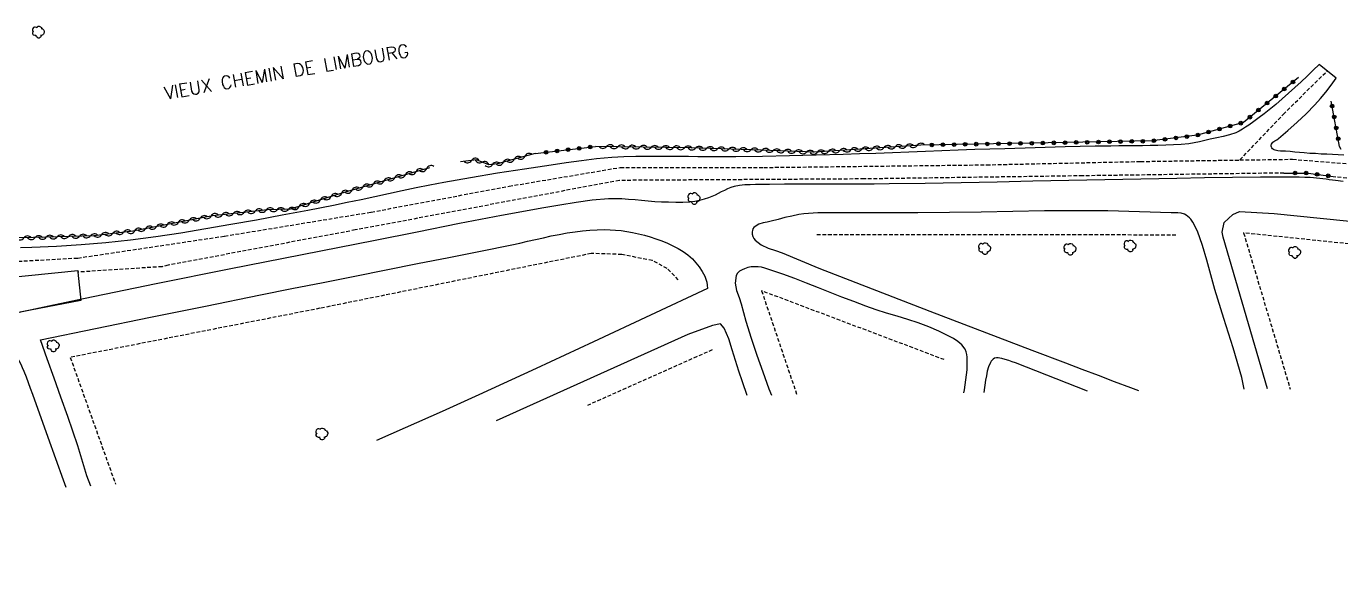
# Model space of a CAD drawing. Header units: millimetres. Extents: x 257000 to 258003, y 144043 to 145001.
# Drawn here: x 257244.1 to 257421.6, y 144290.2 to 144362.8 of the extents above; entities that cross this region are included whole.
import ezdxf
from ezdxf.enums import TextEntityAlignment as Align

# ---------------------------------------------------------------- set-up
doc = ezdxf.new("R2010")
doc.units = ezdxf.units.MM
doc.linetypes.add('DASHED', pattern=[0.75, 0.5, -0.25])
doc.layers.get('0').update_dxf_attribs({"linetype": 'CONTINUOUS'})
for name, color, linetype in [('W0001', 6, 'DASHED'), ('W0008', 7, 'CONTINUOUS'), ('W0017', 7, 'CONTINUOUS'), ('W0104', 1, 'CONTINUOUS'), ('W0112', 1, 'DASHED'), ('W0300', 7, 'CONTINUOUS'), ('W0310', 3, 'CONTINUOUS'), ('W0323', 7, 'CONTINUOUS'), ('W0989', 7, 'CONTINUOUS')]:
    doc.layers.add(name, color=color, linetype=linetype)
doc.styles.get("Standard").update_dxf_attribs({"font": 'romans.shx', "width": 0.85})

# ---------------------------------------------------------------- blocks, each defined once
blk = doc.blocks.new('T300')
for p, q in [((-0.8, 0.51), (-0.86, 0.34)), ((-0.86, 0.34), (-0.86, 0.17)), ((-0.86, 0.17), (-0.74, 0.06)), ((-0.69, 0.63), (-0.8, 0.51)), ((-0.8, -0.06), (-0.74, 0.06)), ((-0.74, 0.06), (-0.69, 0.11)), ((-0.57, 0.69), (-0.69, 0.63)), ((-0.46, 0.69), (-0.57, 0.69)), ((-0.29, 0.63), (-0.46, 0.69)), ((-0.29, 0.63), (-0.17, 0.74)), ((-0.23, 0.57), (-0.29, 0.63)), ((-0.17, 0.74), (-0.06, 0.8)), ((-0.06, 0.8), (0.06, 0.8)), ((0.06, 0.8), (0.23, 0.74)), ((0.23, 0.74), (0.34, 0.63)), ((0.34, 0.63), (0.4, 0.51)), ((0.46, 0.46), (0.34, 0.46)), ((0.4, 0.51), (0.4, 0.46)), ((0.57, 0.4), (0.46, 0.46)), ((0.57, 0.4), (0.69, 0.29)), ((0.69, 0.29), (0.74, 0.17)), ((0.74, 0.06), (0.69, -0.17)), ((0.74, 0.17), (0.74, 0.06)), ((-0.8, -0.17), (-0.8, -0.06)), ((-0.8, -0.23), (-0.8, -0.17)), ((-0.74, -0.34), (-0.8, -0.23)), ((-0.69, -0.4), (-0.74, -0.34)), ((-0.51, -0.46), (-0.69, -0.4)), ((-0.4, -0.46), (-0.51, -0.46)), ((-0.4, -0.46), (-0.34, -0.46)), ((-0.34, -0.46), (-0.34, -0.4)), ((-0.34, -0.51), (-0.34, -0.46)), ((-0.29, -0.63), (-0.34, -0.51)), ((-0.17, -0.74), (-0.29, -0.63)), ((-0.06, -0.8), (-0.17, -0.74)), ((0.06, -0.8), (-0.06, -0.8)), ((0.17, -0.74), (0.06, -0.8)), ((0.23, -0.69), (0.17, -0.74)), ((0.29, -0.46), (0.23, -0.46)), ((0.29, -0.63), (0.23, -0.69)), ((0.46, -0.4), (0.29, -0.46)), ((0.34, -0.51), (0.29, -0.63)), ((0.34, -0.51), (0.34, -0.46)), ((0.57, -0.34), (0.46, -0.4)), ((0.63, -0.29), (0.57, -0.34)), ((0.69, -0.17), (0.63, -0.29))]:
    blk.add_line(p, q)
blk = doc.blocks.new('t323o')
at = {"color": 0, "linetype": 'Continuous'}
for radius in [0.25, 0.15]:
    blk.add_circle((0, 0), radius, dxfattribs=at)
blk = doc.blocks.new('t310o')
at = {"color": 0, "linetype": 'Continuous'}
for centre, start, end in [((-0.5, 0.38), 216.8699, 323.1304), ((0.5, -0.37), 36.8699, 143.1303)]:
    blk.add_arc(centre, 0.625, start, end, dxfattribs=at)

msp = doc.modelspace()

# ---------------------------------------------------------------- linework, layer by layer
at = {"layer": 'W0001'}
for points in [[(257407.97, 144344.74), (257413.82, 144350.91), (257419.75, 144356.78)], [(257076.83, 144290.17), (257086.88, 144300.82), (257098.2, 144307.01), (257119.25, 144312.42), (257155.58, 144318.58), (257167.2, 144321.55), (257180.64, 144324.5), (257193.93, 144326.48), (257216.3, 144329.75), (257233.25, 144330.53), (257251.01, 144331.49), (257270.83, 144334.45), (257290.65, 144337.7), (257309.27, 144341.2), (257324.28, 144343.73), (257343.67, 144343.73), (257373.76, 144344.09), (257394.55, 144344.54), (257407.97, 144344.74)], [(257407.97, 144344.74), (257415.09, 144344.84), (257423.78, 144344.13), (257440.02, 144342.45), (257457.68, 144340.91), (257469.43, 144339.26), (257479.3, 144337.74), (257492.71, 144336.15), (257508.24, 144334.22), (257528.04, 144333.05)]]:
    msp.add_lwpolyline(points, dxfattribs=at)
at = {"layer": 'W0008'}
for points in [[(257418.68, 144357.66), (257417.88, 144356.87), (257417.06, 144356.09), (257416.24, 144355.31), (257415.4, 144354.55), (257414.54, 144353.77), (257413.68, 144353.01), (257412.8, 144352.26), (257411.91, 144351.52), (257411.24, 144350.99), (257410.55, 144350.47), (257409.86, 144349.96), (257409.15, 144349.47), (257408.73, 144349.19), (257408.3, 144348.9), (257407.86, 144348.64), (257407.4, 144348.42), (257406.56, 144348.12), (257405.7, 144347.9), (257404.83, 144347.72), (257403.97, 144347.54), (257403.24, 144347.37), (257402.52, 144347.2), (257401.79, 144347.06), (257401.05, 144346.94), (257400.02, 144346.84), (257398.98, 144346.78), (257397.94, 144346.75), (257396.9, 144346.72), (257395.84, 144346.69), (257394.79, 144346.67), (257393.73, 144346.65), (257392.67, 144346.64), (257391.61, 144346.64), (257390.55, 144346.63), (257389.49, 144346.62), (257388.43, 144346.6), (257384.36, 144346.5), (257380.29, 144346.39), (257376.22, 144346.27), (257372.15, 144346.14), (257369.93, 144346.07), (257367.7, 144345.99), (257365.48, 144345.9), (257363.25, 144345.81), (257361.03, 144345.73), (257358.8, 144345.64), (257356.58, 144345.56), (257354.36, 144345.49), (257350.74, 144345.39), (257347.12, 144345.3), (257343.5, 144345.23), (257339.88, 144345.18), (257338.6, 144345.17), (257337.32, 144345.17), (257336.04, 144345.17), (257334.76, 144345.18), (257333.48, 144345.19), (257332.2, 144345.2), (257330.92, 144345.2), (257329.64, 144345.19), (257328.01, 144345.19), (257326.38, 144345.19), (257324.75, 144345.16), (257323.12, 144345.08), (257321.07, 144344.89), (257319.03, 144344.64), (257316.99, 144344.35), (257314.96, 144344.06), (257311.32, 144343.52), (257307.68, 144342.96), (257304.05, 144342.35), (257300.43, 144341.71), (257298.56, 144341.35), (257296.69, 144340.97), (257294.83, 144340.58), (257292.97, 144340.18), (257291.12, 144339.77), (257289.26, 144339.37), (257287.4, 144338.98), (257285.53, 144338.6), (257282.08, 144337.93), (257278.62, 144337.26), (257275.16, 144336.62), (257271.69, 144336.01), (257268.31, 144335.44), (257264.92, 144334.87), (257261.53, 144334.35), (257258.12, 144333.91), (257254.8, 144333.56), (257251.47, 144333.28), (257248.14, 144333.06), (257244.8, 144332.91), (257243.27, 144332.88)], [(257420.95, 144355.78), (257418.68, 144357.66)], [(257422.02, 144345.39), (257421.25, 144345.43), (257420.48, 144345.48), (257419.71, 144345.51), (257418.94, 144345.55), (257418.17, 144345.6), (257417.4, 144345.64), (257416.63, 144345.7), (257416.01, 144345.75), (257415.38, 144345.81), (257414.76, 144345.87), (257414.13, 144345.92), (257413.79, 144345.94), (257413.43, 144345.94), (257413.07, 144345.97), (257412.73, 144346.06), (257412.6, 144346.11), (257412.48, 144346.18), (257412.37, 144346.26), (257412.29, 144346.37), (257412.23, 144346.49), (257412.19, 144346.62), (257412.19, 144346.76), (257412.22, 144346.89), (257412.4, 144347.15), (257412.66, 144347.34), (257412.94, 144347.48), (257413.17, 144347.64), (257414.44, 144348.73), (257415.69, 144349.84), (257416.91, 144350.99), (257418.08, 144352.19), (257418.85, 144353.05), (257419.58, 144353.93), (257420.28, 144354.84), (257420.95, 144355.78)]]:
    msp.add_lwpolyline(points, dxfattribs=at)
at = {"layer": 'W0017'}
for points in [[(257421.89, 144341.85), (257420.88, 144341.96), (257420.45, 144342.01), (257420.03, 144342.07), (257419.6, 144342.13), (257419.17, 144342.18), (257418.75, 144342.23), (257418.32, 144342.28), (257417.89, 144342.33), (257417.46, 144342.36), (257416.72, 144342.39), (257415.98, 144342.4), (257415.24, 144342.4), (257414.51, 144342.4), (257410.74, 144342.4), (257406.97, 144342.36), (257403.2, 144342.31), (257399.44, 144342.25), (257394.58, 144342.17), (257389.72, 144342.08), (257384.87, 144341.97), (257380.01, 144341.86), (257375.16, 144341.75), (257370.3, 144341.65), (257365.44, 144341.56), (257360.59, 144341.5), (257358.57, 144341.48), (257356.55, 144341.47), (257354.53, 144341.46), (257352.51, 144341.46), (257350.49, 144341.46), (257348.47, 144341.46), (257346.45, 144341.45), (257344.43, 144341.44), (257343.96, 144341.44), (257343.48, 144341.44), (257343.01, 144341.44), (257342.54, 144341.42), (257341.82, 144341.39), (257341.1, 144341.36), (257340.38, 144341.29), (257339.67, 144341.15), (257339.22, 144341.01), (257338.77, 144340.83), (257338.35, 144340.63), (257337.92, 144340.42), (257337.51, 144340.2), (257337.09, 144339.99), (257336.65, 144339.8), (257336.21, 144339.63), (257335.59, 144339.44), (257334.97, 144339.28), (257334.33, 144339.15), (257333.69, 144339.05), (257332.73, 144338.99), (257331.76, 144338.99), (257330.8, 144339.02), (257329.84, 144339.06), (257328.95, 144339.1), (257328.05, 144339.17), (257327.16, 144339.25), (257326.28, 144339.34), (257325.38, 144339.42), (257324.49, 144339.48), (257323.59, 144339.51), (257322.7, 144339.49), (257320.49, 144339.32), (257318.3, 144339.01), (257316.13, 144338.64), (257313.95, 144338.26), (257308.24, 144337.25), (257302.54, 144336.14), (257296.86, 144334.99), (257291.17, 144333.86), (257281.31, 144331.92), (257271.45, 144329.98), (257261.6, 144328), (257251.77, 144325.98), (257247.1, 144324.99), (257242.44, 144323.97)], [(257408.52, 144313.76), (257408.21, 144315.35), (257407.06, 144319.35), (257405.78, 144323.3), (257404.56, 144327.24), (257404.03, 144329.21), (257403.51, 144331.2), (257402.93, 144333.18), (257402.22, 144335.11), (257402.03, 144335.53), (257401.83, 144335.95), (257401.6, 144336.35), (257401.32, 144336.73), (257401.14, 144336.93), (257400.94, 144337.12), (257400.72, 144337.28), (257400.48, 144337.41), (257400.04, 144337.54), (257399.58, 144337.59), (257399.13, 144337.59), (257398.68, 144337.61), (257390.13, 144337.88), (257381.57, 144337.85), (257373.02, 144337.7), (257364.48, 144337.62), (257363.09, 144337.62), (257361.71, 144337.61), (257360.33, 144337.6), (257358.94, 144337.6), (257357.56, 144337.59), (257356.18, 144337.58), (257354.79, 144337.58), (257353.41, 144337.58), (257353.1, 144337.58), (257352.8, 144337.59), (257352.49, 144337.59), (257352.19, 144337.6), (257351.88, 144337.6), (257351.57, 144337.61), (257351.27, 144337.6), (257350.96, 144337.59), (257350.32, 144337.56), (257349.68, 144337.51), (257349.05, 144337.44), (257348.41, 144337.35), (257347.46, 144337.16), (257346.52, 144336.95), (257345.59, 144336.7), (257344.66, 144336.45), (257344.12, 144336.33), (257343.56, 144336.23), (257342.99, 144336.06), (257342.48, 144335.76), (257342.33, 144335.61), (257342.2, 144335.43), (257342.12, 144335.23), (257342.08, 144335.01), (257342.09, 144334.7), (257342.18, 144334.4), (257342.32, 144334.13), (257342.5, 144333.89), (257343.32, 144333.25), (257344.27, 144332.83), (257345.24, 144332.52), (257346.15, 144332.18), (257351.1, 144330.12), (257356.09, 144328.16), (257361.1, 144326.24), (257366.1, 144324.32), (257370.67, 144322.55), (257375.26, 144320.8), (257379.84, 144319.05), (257384.42, 144317.31), (257386.62, 144316.47), (257388.81, 144315.64), (257391, 144314.81), (257393.19, 144313.99), (257394.27, 144313.58)], [(257411.71, 144313.8), (257405.71, 144334.31), (257405.55, 144334.99), (257405.84, 144336.31), (257407, 144337.38), (257407.89, 144337.78), (257412.6, 144337.49), (257441.46, 144334.56), (257458.52, 144332.82), (257459.4, 144332.69), (257460.23, 144332.7), (257462.44, 144332.99), (257464.24, 144333.2), (257465.09, 144333.21)], [(257245.95, 144320.44), (257253.38, 144321.97), (257260.82, 144323.49), (257268.25, 144325), (257275.68, 144326.5), (257279.93, 144327.35), (257284.17, 144328.2), (257288.41, 144329.04), (257292.65, 144329.88), (257296.9, 144330.73), (257301.14, 144331.57), (257305.38, 144332.42), (257309.62, 144333.28), (257310.69, 144333.51), (257311.76, 144333.75), (257312.83, 144333.99), (257313.89, 144334.23), (257314.96, 144334.47), (257316.04, 144334.69), (257317.12, 144334.89), (257318.2, 144335.05), (257319.18, 144335.18), (257320.16, 144335.27), (257321.15, 144335.32), (257322.13, 144335.34), (257322.89, 144335.32), (257323.64, 144335.27), (257324.39, 144335.19), (257325.14, 144335.08), (257325.94, 144334.94), (257326.74, 144334.77), (257327.53, 144334.57), (257328.31, 144334.34), (257329.09, 144334.09), (257329.88, 144333.82), (257330.64, 144333.51), (257331.39, 144333.15), (257332.08, 144332.77), (257332.76, 144332.36), (257333.41, 144331.9), (257334.01, 144331.37), (257334.5, 144330.85), (257334.95, 144330.28), (257335.34, 144329.67), (257335.68, 144329.03), (257335.84, 144328.63), (257335.95, 144328.22), (257336.03, 144327.81), (257336.07, 144327.38)], [(257370.7, 144313.28), (257370.76, 144313.68), (257370.86, 144314.34), (257370.96, 144315.01), (257371.05, 144315.68), (257371.11, 144316.36), (257371.14, 144317.04), (257371.14, 144317.71), (257371.12, 144318.08), (257371.09, 144318.45), (257371.01, 144318.83), (257370.85, 144319.18), (257370.4, 144319.75), (257369.85, 144320.21), (257369.26, 144320.59), (257368.66, 144320.93), (257367.32, 144321.62), (257365.94, 144322.21), (257364.53, 144322.73), (257363.1, 144323.19), (257361.67, 144323.62), (257360.25, 144324.05), (257358.83, 144324.5), (257357.42, 144324.99), (257355.82, 144325.59), (257354.22, 144326.22), (257352.63, 144326.85), (257351.05, 144327.48), (257349.45, 144328.11), (257347.85, 144328.72), (257346.24, 144329.3), (257344.62, 144329.85), (257344.2, 144329.99), (257343.78, 144330.13), (257343.35, 144330.24), (257342.9, 144330.3), (257342.43, 144330.32), (257341.96, 144330.29), (257341.49, 144330.21), (257341.04, 144330.05), (257340.72, 144329.9), (257340.4, 144329.71), (257340.12, 144329.45), (257339.93, 144329.11), (257339.78, 144328.1), (257339.98, 144327.09), (257340.32, 144326.16), (257340.61, 144325.3), (257341.25, 144322.96), (257341.96, 144320.65), (257342.73, 144318.36), (257343.53, 144316.09), (257344.36, 144313.82), (257344.68, 144312.95)], [(257336.07, 144327.38), (257328.37, 144323.75), (257320.66, 144320.14), (257312.93, 144316.56), (257305.19, 144313.01), (257300.22, 144310.75), (257295.23, 144308.52), (257291.36, 144306.81)], [(257338.93, 144320.55), (257338.32, 144322.03), (257337.81, 144322.6), (257336.71, 144322.38), (257333.42, 144321.14), (257307.51, 144309.5)], [(257252.75, 144300.64), (257252.25, 144302.05), (257251, 144306.09), (257249.66, 144310.08), (257248.73, 144312.67), (257247.8, 144315.26), (257246.88, 144317.85), (257245.95, 144320.44)], [(257341.4, 144312.91), (257340.78, 144314.74), (257340.31, 144316.19), (257339.84, 144317.65), (257339.38, 144319.1), (257338.93, 144320.55)], [(257249.42, 144300.46), (257249.07, 144301.45), (257247, 144307.25), (257244.92, 144313.05), (257244.64, 144313.83), (257244.37, 144314.61), (257244.08, 144315.39), (257243.76, 144316.15), (257243.56, 144316.63), (257243.35, 144317.1), (257243.11, 144317.57), (257242.81, 144318), (257242.6, 144318.25), (257242.37, 144318.48), (257242.1, 144318.68), (257241.81, 144318.83), (257241.17, 144319.01), (257240.52, 144319.07), (257239.87, 144319.05), (257239.23, 144319.01)], [(257377.67, 144317.3), (257377.21, 144317.47), (257376.75, 144317.64), (257376.27, 144317.79), (257375.79, 144317.9), (257375.56, 144317.94), (257375.32, 144317.99), (257375.07, 144318), (257374.83, 144317.94), (257374.65, 144317.84), (257374.49, 144317.69), (257374.37, 144317.53), (257374.27, 144317.36), (257374.01, 144316.79), (257373.84, 144316.19), (257373.72, 144315.58), (257373.62, 144314.98), (257373.36, 144313.31)], [(257387.37, 144313.49), (257377.67, 144317.3)]]:
    msp.add_lwpolyline(points, dxfattribs=at)
at = {"layer": 'W0104'}
for points in [[(257237.17, 144328.4), (257251.01, 144329.8), (257251.03, 144329.58)], [(257251.03, 144329.58), (257251.41, 144325.77), (257237.79, 144323.13)]]:
    msp.add_lwpolyline(points, dxfattribs=at)
at = {"layer": 'W0112'}
for points in [[(257413.91, 144342.98), (257386.72, 144342.6), (257357.22, 144342.18), (257324.15, 144341.98)], [(257324.15, 144341.98), (257288.49, 144335.28), (257263.21, 144330.51), (257262.39, 144330.32), (257251.02, 144329.58)], [(257522.5, 144330.77), (257514.35, 144331.19), (257489.67, 144334.27), (257448.45, 144339.11), (257420.94, 144342.46)], [(257399.33, 144334.6), (257350.74, 144334.61)], [(257476.79, 144309.95), (257486.3, 144325.16), (257464.33, 144327.53), (257464.46, 144329.06), (257408.47, 144334.88), (257414.77, 144313.74)], [(257332.11, 144328.55), (257330.62, 144330.08), (257328.61, 144331.14), (257324.47, 144331.97), (257320.36, 144332.1), (257283.71, 144324.69), (257249.99, 144318.06), (257256.1, 144300.93)], [(257368.04, 144317.75), (257343.36, 144327.06), (257348.13, 144313)], [(257336.7, 144319.08), (257319.84, 144311.56)]]:
    msp.add_lwpolyline(points, dxfattribs=at)
at = {"layer": 'W0310'}
for points in [[(257364.86, 144346.76), (257350.49, 144345.78), (257343.34, 144346.07), (257333.82, 144346.37), (257320.93, 144346.58)], [(257312.76, 144345.61), (257307.65, 144344.21), (257306.53, 144344.07), (257304.87, 144344.74), (257302.68, 144344.51)], [(257298.52, 144343.7), (257287.13, 144340.39), (257279.71, 144338.08), (257276.61, 144338), (257269.18, 144337.19), (257258.44, 144335.12), (257253.17, 144334.5), (257243.42, 144334.2), (257233.62, 144334.96), (257227.91, 144335.3), (257221.89, 144334.73), (257212.83, 144334.1), (257206.82, 144332.92), (257199.04, 144331.64)]]:
    msp.add_lwpolyline(points, dxfattribs=at)
at = {"layer": 'W0323'}
for points in [[(257415.87, 144355.89), (257408.44, 144349.83), (257402.19, 144348.08), (257396.09, 144347.31), (257382.09, 144347.04), (257364.86, 144346.76)], [(257421.62, 144346.17), (257421.43, 144346.58), (257420.3, 144352.67)], [(257312.76, 144345.61), (257320.93, 144346.58)], [(257413.91, 144342.98), (257417.19, 144342.97), (257420.94, 144342.46)]]:
    msp.add_lwpolyline(points, dxfattribs=at)

# ---------------------------------------------------------------- block references
at = {"layer": 'W0300'}
for p in [(257245.73, 144362.02), (257334.28, 144339.53), (257393.18, 144333.11), (257373.54, 144332.75), (257385.06, 144332.67), (257415.4, 144332.24), (257247.73, 144319.61), (257284.02, 144307.71)]:
    msp.add_blockref('T300', p, dxfattribs=at)
at = {"layer": 'W0310'}
for p, rotation in [((257322.43, 144346.55), 179.0798970584945), ((257323.93, 144346.53), 179.0798970584945), ((257325.43, 144346.5), 179.0798970584945), ((257326.93, 144346.48), 179.0798970584945), ((257328.43, 144346.45), 179.0798970584945), ((257329.93, 144346.43), 179.0798970584945), ((257331.43, 144346.41), 179.0798970584945), ((257332.93, 144346.38), 179.0798970584945), ((257334.43, 144346.35), 178.2251209961456), ((257335.93, 144346.3), 178.2251209961456), ((257337.42, 144346.26), 178.2251209961456), ((257338.92, 144346.21), 178.2251209961456), ((257340.42, 144346.16), 178.2251209961456), ((257341.92, 144346.12), 178.2251209961456), ((257343.42, 144346.07), 177.6317044969943), ((257344.92, 144346.01), 177.6317044969943), ((257346.42, 144345.95), 177.6317044969943), ((257353.91, 144346.01), 183.9035621856736), ((257355.4, 144346.11), 183.9035621856736), ((257356.9, 144346.21), 183.9035621856736), ((257358.4, 144346.32), 183.9035621856736), ((257359.89, 144346.42), 183.9035621856736), ((257361.39, 144346.52), 183.9035621856736), ((257362.89, 144346.62), 183.9035621856736), ((257364.38, 144346.72), 183.9035621856736), ((257304.17, 144344.67), 186.0471359564808), ((257305.61, 144344.45), 157.9184323597727), ((257307.04, 144344.14), 186.8608954302461), ((257308.5, 144344.44), 195.3470709513132), ((257309.95, 144344.84), 195.3470709513132), ((257311.39, 144345.24), 195.3470709513132), ((257347.92, 144345.88), 177.6317044969943), ((257349.42, 144345.82), 177.6317044969943), ((257350.91, 144345.81), 183.9035621856736), ((257352.41, 144345.91), 183.9035621856736), ((257293.82, 144342.34), 196.2115063318431), ((257295.26, 144342.75), 196.2115063318431), ((257296.7, 144343.17), 196.2115063318431), ((257298.14, 144343.59), 196.2115063318431), ((257288.06, 144340.66), 196.2115063318431), ((257289.5, 144341.08), 196.2115063318431), ((257290.94, 144341.5), 196.2115063318431), ((257292.38, 144341.92), 196.2115063318431), ((257282.33, 144338.89), 197.3038744000884), ((257283.76, 144339.34), 197.3038744000884), ((257285.19, 144339.79), 197.3038744000884), ((257286.62, 144340.23), 197.3038744000884), ((257269, 144337.16), 190.8958177069181), ((257270.49, 144337.33), 186.1920140659494), ((257271.98, 144337.49), 186.1920140659494), ((257273.47, 144337.66), 186.1920140659494), ((257274.96, 144337.82), 186.1920140659494), ((257276.45, 144337.98), 186.1920140659494), ((257277.95, 144338.03), 181.5312133630109), ((257279.45, 144338.07), 181.5312133630109), ((257280.89, 144338.45), 197.3038744000884), ((257258.69, 144335.17), 190.8958177069181), ((257260.16, 144335.45), 190.8958177069181), ((257261.63, 144335.74), 190.8958177069181), ((257263.11, 144336.02), 190.8958177069181), ((257264.58, 144336.3), 190.8958177069181), ((257266.05, 144336.59), 190.8958177069181), ((257267.53, 144336.87), 190.8958177069181), ((257243.73, 144334.21), 181.7972475200337), ((257245.23, 144334.25), 181.7972475200337), ((257246.73, 144334.3), 181.7972475200337), ((257248.23, 144334.35), 181.7972475200337), ((257249.73, 144334.4), 181.7972475200337), ((257251.23, 144334.44), 181.7972475200337), ((257252.73, 144334.49), 181.7972475200337), ((257254.22, 144334.63), 186.696594623542), ((257255.71, 144334.8), 186.696594623542), ((257257.2, 144334.98), 186.696594623542)]:
    msp.add_blockref('t310o', p, dxfattribs=dict(at, rotation=rotation))
at = {"layer": 'W0323'}
for p, rotation in [((257415.12, 144355.28), 219.225485112751), ((257412.8, 144353.38), 219.225485112751), ((257413.96, 144354.33), 219.225485112751), ((257410.47, 144351.48), 219.225485112751), ((257411.64, 144352.43), 219.225485112751), ((257420.42, 144352.03), 100.498555184208), ((257408.08, 144349.72), 195.5576377314765), ((257409.31, 144350.53), 219.225485112751), ((257420.7, 144350.56), 100.498555184208), ((257400.81, 144347.91), 187.2464667947633), ((257402.3, 144348.11), 195.5576377314765), ((257403.74, 144348.52), 195.5576377314765), ((257405.19, 144348.92), 195.5576377314765), ((257406.63, 144349.32), 195.5576377314765), ((257420.97, 144349.08), 100.498555184208), ((257315.74, 144345.96), 6.724896970300592), ((257317.23, 144346.14), 6.724896970300592), ((257318.72, 144346.31), 6.724896970300592), ((257320.21, 144346.49), 6.724896970300592), ((257366.36, 144346.78), 180.9441495104979), ((257367.86, 144346.81), 180.9441495104979), ((257369.36, 144346.83), 180.9441495104979), ((257370.86, 144346.86), 180.9441495104979), ((257372.35, 144346.88), 180.9441495104979), ((257373.85, 144346.91), 180.9441495104979), ((257375.35, 144346.93), 180.9441495104979), ((257376.85, 144346.95), 180.9441495104979), ((257378.35, 144346.98), 180.9441495104979), ((257379.85, 144347), 180.9441495104979), ((257381.35, 144347.03), 180.9441495104979), ((257382.85, 144347.06), 181.0923458976907), ((257384.35, 144347.08), 181.0923458976907), ((257385.85, 144347.11), 181.0923458976907), ((257387.35, 144347.14), 181.0923458976907), ((257388.85, 144347.17), 181.0923458976907), ((257390.35, 144347.2), 181.0923458976907), ((257391.85, 144347.23), 181.0923458976907), ((257393.35, 144347.26), 181.0923458976907), ((257394.85, 144347.28), 181.0923458976907), ((257396.35, 144347.34), 187.2464667947633), ((257397.84, 144347.53), 187.2464667947633), ((257399.33, 144347.72), 187.2464667947633), ((257421.24, 144347.61), 100.498555184208), ((257314.25, 144345.79), 6.724896970300592), ((257415.41, 144342.98), 359.6851911929269), ((257416.91, 144342.97), 359.6851911929269), ((257418.4, 144342.8), 352.3132783186442), ((257419.89, 144342.6), 352.3132783186442)]:
    msp.add_blockref('t323o', p, dxfattribs=dict(at, rotation=rotation))

# ---------------------------------------------------------------- texts
at = {"layer": 'W0989'}
msp.add_text('VIEUX CHEMIN DE LIMBOURG', height=1.75, rotation=9.9594, dxfattribs=at).set_placement((257262.7, 144353.77), align=Align.MIDDLE_LEFT)

doc.saveas('drawing.dxf')
